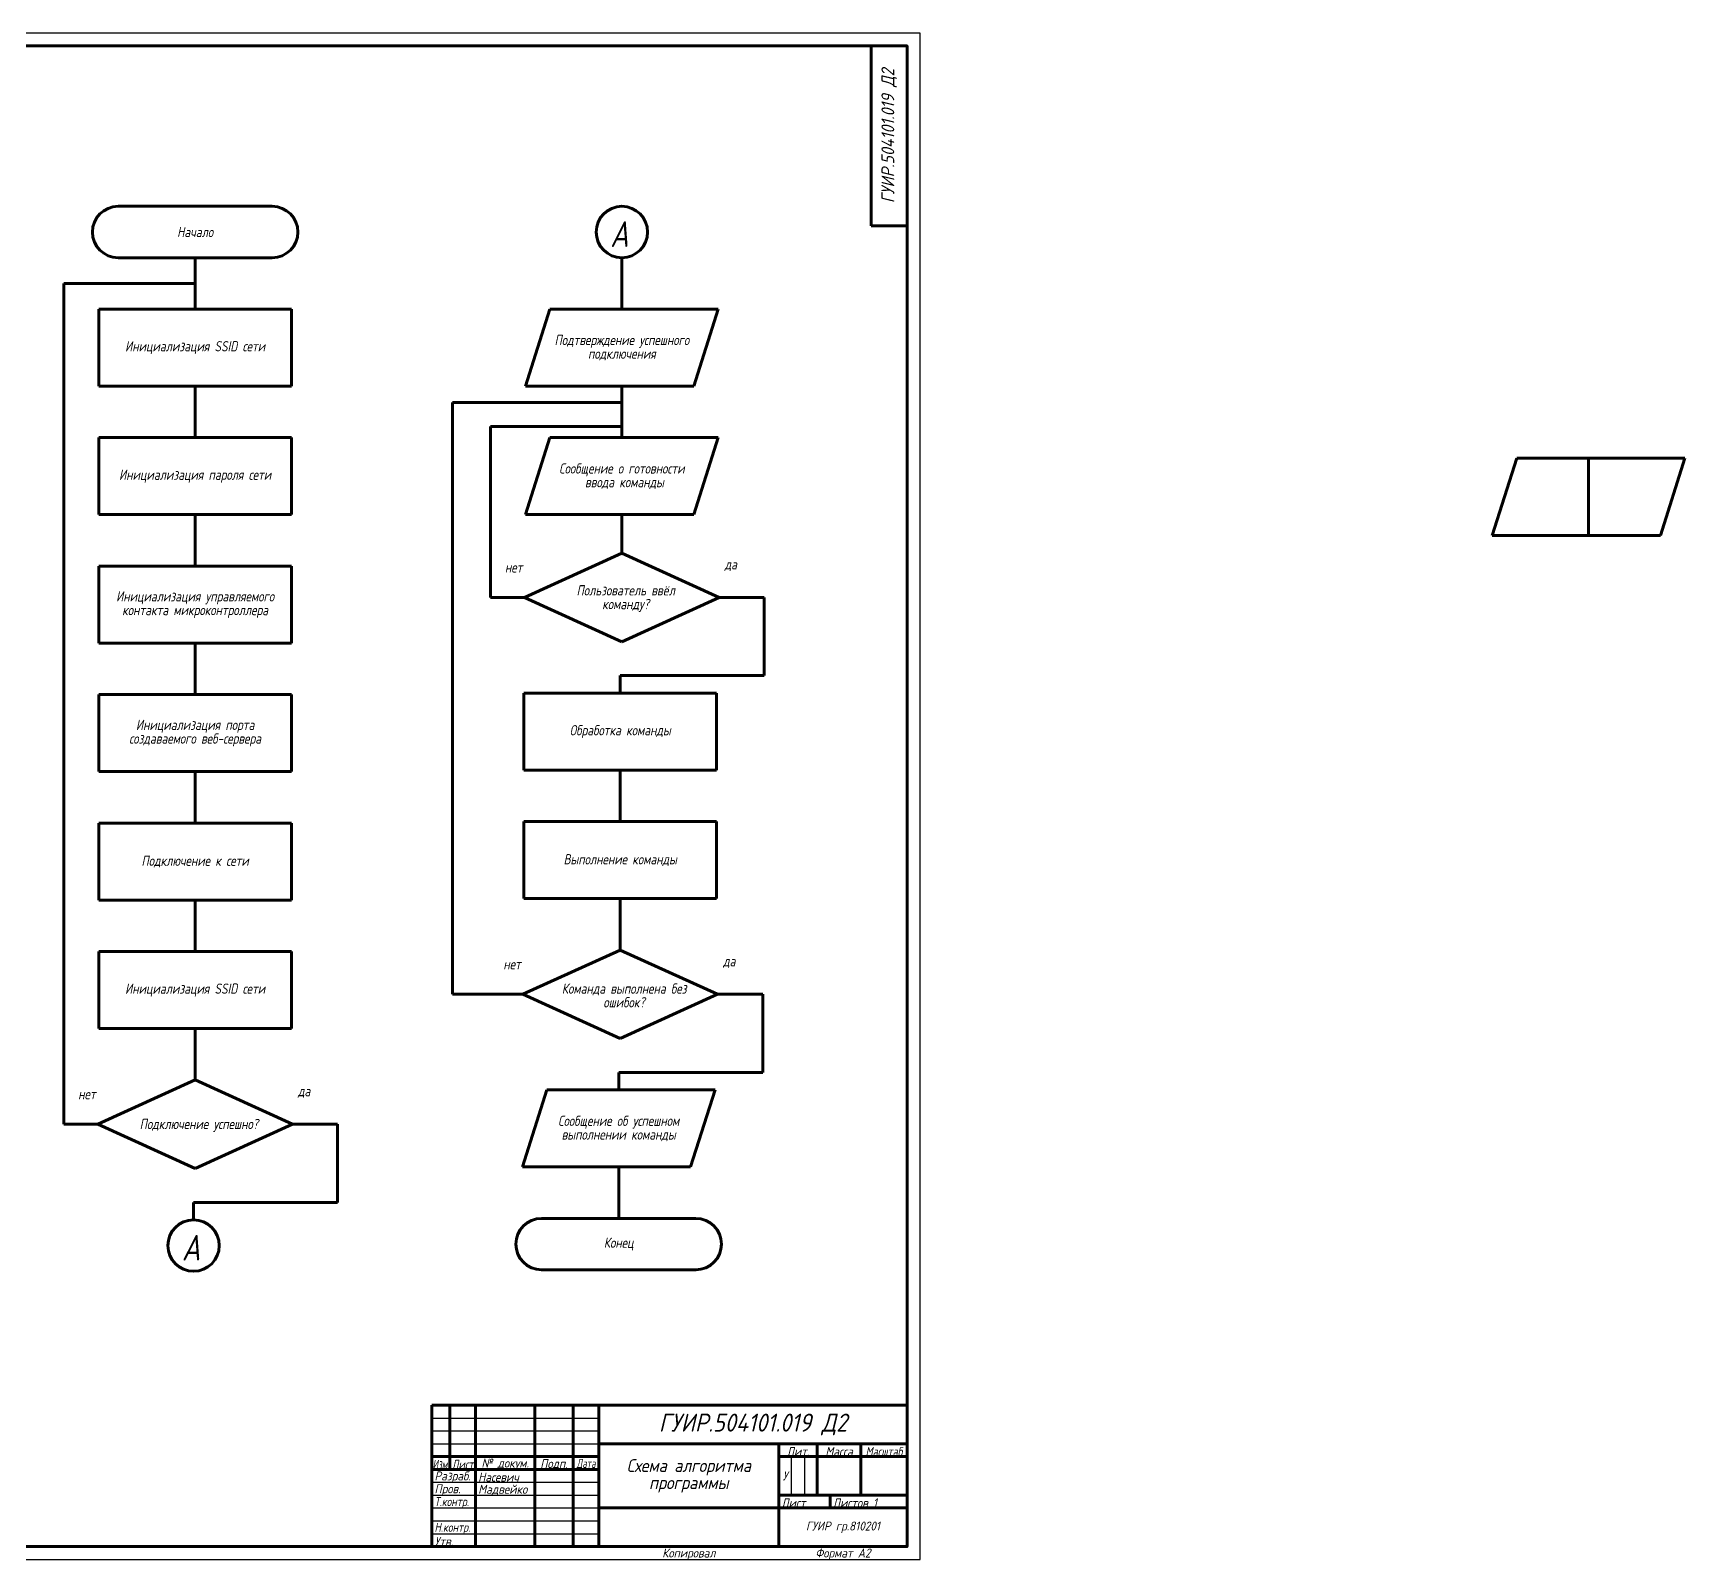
# Model space of a CAD drawing. Header units: millimetres. Extents: x -481 to 718, y -25 to 646.
# Drawn here: x 75 to 718, y -15 to 579 of the extents above; entities that cross this region are included whole.
import ezdxf

# ---------------------------------------------------------------- set-up
doc = ezdxf.new("R2010")
doc.units = ezdxf.units.MM
doc.header["$LTSCALE"] = 0.5
doc.layers.get('0').update_dxf_attribs({"lineweight": 60})
doc.layers.get('Defpoints').update_dxf_attribs({"color": 5})
doc.layers.add('4-текст', color=7, linetype='Continuous')
doc.styles.get("Standard").update_dxf_attribs({"font": 'isocpeui.ttf', "width": 0.9})

msp = doc.modelspace()

# ---------------------------------------------------------------- linework, layer by layer
for p, q in [((415, 574), (401, 574)), ((401, 574), (401, 504)), ((415, 504), (415, 574)), ((107.8, 511.57), (167.8, 511.57)), ((401, 504), (415, 504)), ((167.8, 491.57), (107.8, 491.57)), ((137.8, 491.57), (137.8, 471.57)), ((303.93, 491.57), (303.93, 471.57)), ((100.3, 471.57), (175.3, 471.57)), ((100.3, 441.57), (100.3, 471.57)), ((175.3, 471.57), (175.3, 441.57)), ((175.3, 441.57), (100.3, 441.57)), ((137.8, 441.57), (137.8, 421.57)), ((303.93, 441.57), (303.93, 421.57)), ((100.3, 421.57), (175.3, 421.57)), ((100.3, 391.57), (100.3, 421.57)), ((175.3, 421.57), (175.3, 391.57)), ((175.3, 391.57), (100.3, 391.57)), ((137.8, 391.57), (137.8, 371.57)), ((100.3, 371.57), (175.3, 371.57)), ((100.3, 341.57), (100.3, 371.57)), ((175.3, 371.57), (175.3, 341.57)), ((175.3, 341.57), (100.3, 341.57)), ((137.8, 341.57), (137.8, 321.57)), ((100.3, 321.57), (175.3, 321.57)), ((100.3, 291.57), (100.3, 321.57)), ((175.3, 321.57), (175.3, 291.57)), ((265.81, 322.14), (340.81, 322.14)), ((265.81, 292.14), (265.81, 322.14)), ((340.81, 322.14), (340.81, 292.14)), ((175.3, 291.57), (100.3, 291.57)), ((137.8, 291.57), (137.8, 271.57)), ((340.81, 292.14), (265.81, 292.14)), ((303.31, 292.14), (303.31, 272.14)), ((100.3, 271.57), (175.3, 271.57)), ((100.3, 241.57), (100.3, 271.57)), ((175.3, 271.57), (175.3, 241.57)), ((265.81, 272.14), (340.81, 272.14)), ((265.81, 242.14), (265.81, 272.14)), ((340.81, 272.14), (340.81, 242.14)), ((175.3, 241.57), (100.3, 241.57)), ((137.8, 241.57), (137.8, 221.57)), ((340.81, 242.14), (265.81, 242.14)), ((303.31, 242.14), (303.31, 222.14)), ((100.3, 221.57), (175.3, 221.57)), ((100.3, 191.57), (100.3, 221.57)), ((175.3, 221.57), (175.3, 191.57)), ((175.3, 191.57), (100.3, 191.57)), ((137.8, 191.57), (137.8, 171.57)), ((302.7, 137.7), (302.7, 117.7)), ((272.7, 117.7), (332.7, 117.7)), ((332.7, 97.7), (272.7, 97.7)), ((230, -10), (230, 45)), ((415, -10), (415, 45)), ((365, 30), (365, 25)), ((230, -10), (415, -10))]:
    msp.add_line(p, q)
at = {"color": 0}
for p, q in [((137.8, 481.57), (86.69, 481.57)), ((86.69, 481.57), (86.69, 154.34)), ((275.93, 471.57), (266.43, 441.57)), ((275.93, 471.57), (341.43, 471.57)), ((341.43, 471.57), (331.93, 441.57)), ((331.93, 441.57), (266.43, 441.57)), ((303.93, 435.18), (237.95, 435.18)), ((237.95, 435.18), (237.95, 204.91)), ((252.82, 359.34), (252.82, 425.86)), ((252.82, 425.86), (303.93, 425.86)), ((275.93, 421.57), (266.43, 391.57)), ((275.93, 421.57), (341.43, 421.57)), ((341.43, 421.57), (331.93, 391.57)), ((652.29, 413.52), (642.79, 383.52)), ((652.29, 413.52), (717.79, 413.52)), ((680.29, 383.52), (680.29, 413.52)), ((717.79, 413.52), (708.29, 383.52)), ((331.93, 391.57), (266.43, 391.57)), ((303.93, 376.57), (303.93, 391.57)), ((708.29, 383.52), (642.79, 383.52)), ((266.05, 359.34), (303.93, 376.57)), ((341.8, 359.34), (303.93, 376.57)), ((266.05, 359.34), (252.82, 359.34)), ((266.05, 359.34), (303.93, 342.12)), ((341.8, 359.34), (303.93, 342.12)), ((341.8, 359.34), (359.37, 359.34)), ((359.37, 359.34), (359.37, 328.93)), ((303.31, 322.14), (303.31, 328.93)), ((303.31, 328.93), (359.37, 328.93)), ((265.44, 204.91), (303.31, 222.14)), ((341.19, 204.91), (303.31, 222.14)), ((252.21, 204.91), (237.95, 204.91)), ((265.44, 204.91), (252.21, 204.91)), ((265.44, 204.91), (303.31, 187.68)), ((341.19, 204.91), (303.31, 187.68)), ((341.19, 204.91), (358.76, 204.91)), ((358.76, 204.91), (358.76, 174.5)), ((302.7, 167.7), (302.7, 174.5)), ((302.7, 174.5), (358.76, 174.5)), ((99.92, 154.34), (137.8, 171.57)), ((175.67, 154.34), (137.8, 171.57)), ((274.7, 167.7), (265.2, 137.7)), ((274.7, 167.7), (340.2, 167.7)), ((340.2, 167.7), (330.7, 137.7)), ((99.92, 154.34), (86.69, 154.34)), ((99.92, 154.34), (137.8, 137.12)), ((175.67, 154.34), (137.8, 137.12)), ((175.67, 154.34), (193.25, 154.34)), ((193.25, 154.34), (193.25, 123.93)), ((330.7, 137.7), (265.2, 137.7)), ((137.19, 117.14), (137.19, 123.93)), ((137.19, 123.93), (193.25, 123.93))]:
    msp.add_line(p, q, dxfattribs=at)
at = {"lineweight": 60}
for p, q in [((415, 45), (230, 45)), ((237, 45), (237, 20)), ((247, -10), (247, 45)), ((270, 45), (270, -10)), ((285, -10), (285, 45)), ((295, 45), (295, -10)), ((295, 30), (415, 30)), ((365, -10), (365, 30)), ((380, 30), (380, 10)), ((397, 10), (397, 30)), ((230, 25), (295, 25)), ((230, 20), (295, 20)), ((365, 25), (415, 25)), ((365, 10), (415, 10)), ((385, 5), (385, 10)), ((295, 5), (415, 5))]:
    msp.add_line(p, q, dxfattribs=at)
at = {"lineweight": -3}
for p, q in [((230, 40), (295, 40)), ((230, 35), (295, 35)), ((230, 30), (295, 30)), ((370, 10), (370, 25)), ((375, 25), (375, 10)), ((230, 15), (295, 15)), ((230, 10), (295, 10)), ((230, 5), (295, 5)), ((230, 0), (295, 0)), ((230, -5), (295, -5))]:
    msp.add_line(p, q, dxfattribs=at)
msp.add_lwpolyline([(20, 574), (20, -10), (415, -10), (415, 574), (20, 574)])
at = {"color": 0}
for centre in [(303.93, 501.57), (137.19, 107.14)]:
    msp.add_circle(centre, 10, dxfattribs=at)
for centre, start, end in [((107.8, 501.57), 90, 270), ((167.8, 501.57), 270, 90), ((272.7, 107.7), 90, 270), ((332.7, 107.7), 270, 90)]:
    msp.add_arc(centre, 10, start, end)
at = {"layer": 'Defpoints'}
msp.add_lwpolyline([(0, 579), (0, -15), (420, -15), (420, 579), (0, 579)], dxfattribs=at)

# ---------------------------------------------------------------- texts
at = {"attachment_point": 5}
for s, insert, char_height, width in [('\\pxsm0.8;{\\W0.8;Начало}', (137.8, 501.57), 4, 60), ('\\pxsm0.8;{\\W0.8;А}', (302.99, 500.74), 10, 19.9284), ('\\pxsm0.8;{\\W0.8;Инициализация SSID сети}', (137.8, 456.57), 4, 75), ('\\pxsm0.8;{\\W0.8;Подтверждение успешного подключения}', (303.93, 456.57), 4, 75), ('\\pxsm0.8;{\\W0.8;Сообщение о готовности\\P ввода команды}', (303.93, 406.57), 4, 75), ('\\pxsm0.8;{\\W0.8;Инициализация пароля сети}', (137.8, 406.57), 4, 75), ('\\pxsm0.8;{\\W0.8;да}', (346.35, 371.92), 4, 75), ('\\pxsm0.8;{\\W0.8;нет}', (261.82, 371.05), 4, 75), ('\\pxsm0.8;{\\W0.8;Инициализация управляемого\\Pконтакта микроконтроллера}', (137.8, 356.57), 4, 75), ('\\pxsm0.8;{\\W0.8;Пользователь ввёл \\Pкоманду?}', (305.45, 358.9), 4, 75), ('\\pxsm0.8;{\\W0.8;Инициализация порта\\Pсоздаваемого веб-сервера}', (137.8, 306.57), 4, 75), ('\\pxsm0.8;{\\W0.8;Обработка команды}', (303.31, 307.14), 4, 75), ('\\pxsm0.8;{\\W0.8;Подключение к сети}', (137.8, 256.57), 4, 75), ('\\pxsm0.8;{\\W0.8;Выполнение команды}', (303.31, 257.14), 4, 75), ('\\pxsm0.8;{\\W0.8;нет}', (261.21, 216.62), 4, 75), ('\\pxsm0.8;{\\W0.8;да}', (345.74, 217.48), 4, 75), ('\\pxsm0.8;{\\W0.8;Инициализация SSID сети}', (137.8, 206.57), 4, 75), ('\\pxsm0.8;{\\W0.8;Команда выполнена без\\Pошибок?}', (304.84, 204.47), 4, 75), ('\\pxsm0.8;{\\W0.8;да}', (180.22, 166.92), 4, 75), ('\\pxsm0.8;{\\W0.8;нет}', (95.69, 166.05), 4, 75), ('\\pxsm0.8;{\\W0.8;Подключение успешно?}', (139.32, 153.9), 4, 75), ('\\pxsm0.8;{\\W0.8;Сообщение об успешном \\Pвыполнении команды}', (302.7, 152.7), 4, 75), ('\\pxsm0.8;{\\W0.8;А}', (136.25, 106.31), 10, 19.9284), ('\\pxsm0.8;{\\W0.8;Конец}', (302.7, 107.7), 4, 60)]:
    msp.add_mtext(s, dxfattribs=dict(at, insert=insert, char_height=char_height, width=width))
at = {"color": 0, "insert": (355, 37.5), "char_height": 7, "attachment_point": 5}
msp.add_mtext_dynamic_manual_height_columns('\\pxqc;{\\C1;ГУИР.504101.019 Д2}', width=120, gutter_width=50, heights=[0], dxfattribs=at)
at = {"layer": '4-текст', "color": 7, "insert": (408, 539), "char_height": 5, "width": 70, "attachment_point": 5, "rotation": 90}
msp.add_mtext('\\pxqc;{\\C1;ГУИР.504101.019 Д2}', dxfattribs=at)
at = {"layer": '4-текст', "char_height": 3.5, "attachment_point": 5}
for s, insert, width in [('\\pxsm0.8,qc;{\\C256;Лит.}', (372.5, 27), 15), ('\\pxsm0.8,qc;{\\C256;Масса}', (388.5, 27), 17), ('\\pxsm0.8,qc;{\\W0.8;\\C256;Масштаб}', (406, 27), 18), ('\\pxsm0.8,qc;{\\W0.7;\\C256;Изм.}', (233.5, 22), 7), ('\\pxsm0.8,qc;{\\W0.8;\\C256;Лист}', (242, 22), 10), ('\\pxsm0.8,qc;{\\C256;№ докум.}', (258.5, 22), 23), ('\\pxsm0.8,qc;{\\C256;Подп.}', (277.5, 22), 15), ('\\pxsm0.8,qc;{\\W0.7;\\C256;Дата}', (290, 22), 10), ('\\pxsm0.8,ql;{\\C256;Разраб.}', (239, 17), 16), ('\\pxsm0.8,ql;{\\C256;Пров.}', (239, 12), 16), ('\\pxsm0.8,qc;{\\C256;У}', (367.5, 17.5), 5), ('\\pxsm0.8,ql;{\\W0.8;\\C256;Т.контр.}', (239, 7), 16), ('\\pxsm0.8,ql;Лист ', (375.5, 7), 19), ('\\pxsm0.8,ql;Листов {\\C1;1}', (400.5, 7), 29), ('\\pxsm0.8,ql;{\\C256;Утв.}', (239, -8), 16), ('\\pxsm0.8,ql;{\\W0.8;\\C256;Н.контр.}', (239, -3), 16), ('{\\C0;Копировал}', (330, -13), 70), ('{\\C0;Формат А2}', (390, -13), 50)]:
    msp.add_mtext(s, dxfattribs=dict(at, insert=insert, width=width))
at = {"layer": '4-текст', "color": 7, "attachment_point": 5}
for s, insert, char_height, width in [('\\pxsm0.8,qc;{\\C1;Схема алгоритма программы}', (330, 17.5), 5, 70), ('\\pxsm0.8,ql;{\\C1;Мадвейко}', (259, 12), 3.5, 22), ('\\pxsm0.8,ql;{\\C1;Насевич}', (259, 17), 3.5, 22), ('{\\C256;ГУИР гр.810201}', (390, -2.5), 3.5, 50)]:
    msp.add_mtext(s, dxfattribs=dict(at, insert=insert, char_height=char_height, width=width))

doc.saveas('drawing.dxf')
